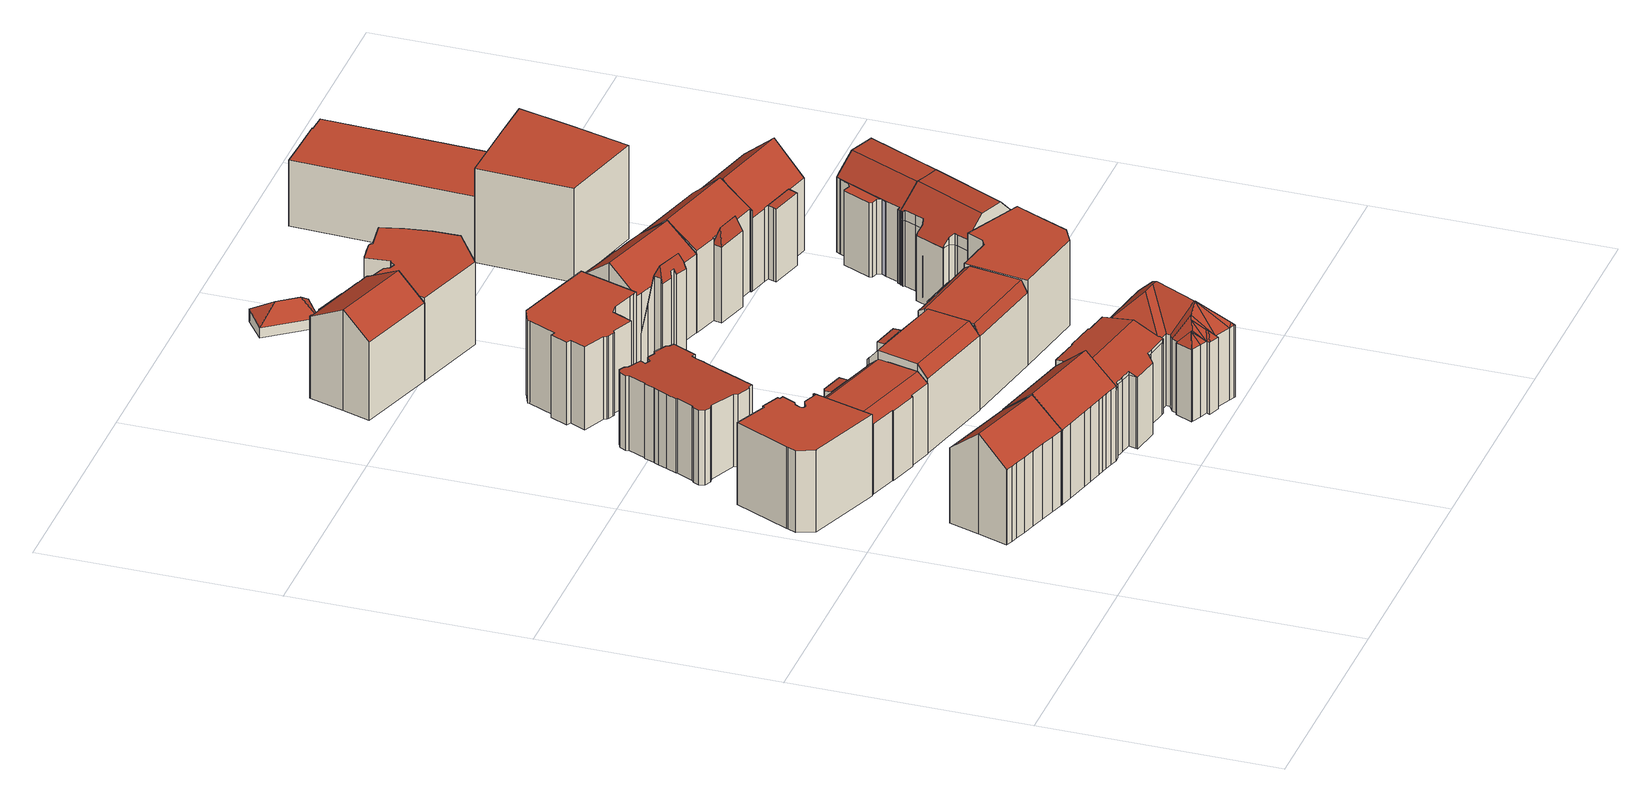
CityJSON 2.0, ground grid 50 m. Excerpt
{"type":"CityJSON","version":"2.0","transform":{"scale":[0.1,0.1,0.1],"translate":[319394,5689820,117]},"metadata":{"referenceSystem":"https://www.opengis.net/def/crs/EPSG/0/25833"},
"CityObjects":{
"building1":{"type":"Building","attributes":{"Dachtyp_tdc":"tdcFreeFormRoof","Gemeindeschluessel":14713000,"Dachneigung":39.76,"QualitaetDacherkennung":50,"Geometrietyp2DReferenz":"3000","function":"31001_9998","roofType":"5000","measuredHeight":22.13},"geometry":[{"type":"MultiSurface","lod":"2","boundaries":[[[0,1,2,3]],[[1,4,5,2]],[[4,6,7,5]],[[6,8,9,7]],[[8,10,11,9]],[[10,12,13,11]],[[12,14,15,13]],[[14,16,17,15]],[[16,18,19,17]],[[18,20,21,19]],[[20,22,23,21]],[[22,24,25,23]],[[24,26,27,25]],[[26,0,3,27]],[[22,20,18,16]],[[16,14,12,10,8,6,4,1,0,26,24,22]],[[3,2,5,7,9,11,13,15,17,19,21,23,25,27]]],"semantics":{"surfaces":[{"type":"WallSurface"},{"type":"RoofSurface"},{"type":"GroundSurface"}],"values":[0,0,0,0,0,0,0,0,0,0,0,0,0,0,1,1,2]}}]},
"building2":{"type":"Building","attributes":{"Dachtyp_tdc":"tdcPolyFlatRoof","Gemeindeschluessel":14713000,"Dachneigung":0,"QualitaetDacherkennung":47,"Geometrietyp2DReferenz":"3000","function":"31001_9998","roofType":"1000","measuredHeight":18.06},"geometry":[{"type":"MultiSurface","lod":"2","boundaries":[[[28,29,30,31]],[[29,32,33,30]],[[32,34,35,33]],[[34,36,37,35]],[[36,38,39,37]],[[38,40,41,39]],[[40,42,43,41]],[[42,44,45,43]],[[44,46,47,45]],[[46,48,49,47]],[[48,50,51,49]],[[50,52,53,51]],[[52,54,55,53]],[[54,56,57,55]],[[56,58,59,57]],[[58,60,61,59]],[[60,62,63,61]],[[62,64,65,63]],[[64,66,67,65]],[[66,28,31,67]],[[66,64,62,60,58,56,54,52,50,48,46,44,42,40,38,36,34,32,29,28]],[[31,30,33,35,37,39,41,43,45,47,49,51,53,55,57,59,61,63,65,67]]],"semantics":{"surfaces":[{"type":"WallSurface"},{"type":"RoofSurface"},{"type":"GroundSurface"}],"values":[0,0,0,0,0,0,0,0,0,0,0,0,0,0,0,0,0,0,0,0,1,2]}}]},
"building3":{"type":"Building","attributes":{"Dachtyp_tdc":"tdcFreeFormRoof","Gemeindeschluessel":14713000,"Dachneigung":40.27,"QualitaetDacherkennung":61,"Geometrietyp2DReferenz":"3000","function":"31001_9998","roofType":"5000","measuredHeight":22.21},"geometry":[{"type":"MultiSurface","lod":"2","boundaries":[[[68,69,70,71]],[[69,72,73,70]],[[72,74,75,73]],[[74,76,77,75]],[[76,78,79,77]],[[78,80,81,79]],[[80,82,83,81]],[[82,84,25,83]],[[84,85,21,25]],[[85,86,87,21]],[[86,88,89,87]],[[88,68,71,89]],[[88,90,91,84,82,80,78,76,74,72,69,68]],[[92,91,90,93]],[[85,92,93,86]],[[86,93,90,88]],[[84,91,92,85]],[[71,70,73,75,77,79,81,83,25,21,87,89]]],"semantics":{"surfaces":[{"type":"WallSurface"},{"type":"RoofSurface"},{"type":"GroundSurface"}],"values":[0,0,0,0,0,0,0,0,0,0,0,0,1,1,0,0,0,2]}}]},
"building4":{"type":"Building","attributes":{"Gemeindeschluessel":14713000,"Geometrietyp2DReferenz":"3000","function":"31001_9998","roofType":"9999"},"children":["building4-1","building4-2"]},
"building4-1":{"type":"BuildingPart","attributes":{"Dachtyp_tdc":"tdcPolyFlatRoof","Dachneigung":5.35,"QualitaetDacherkennung":65,"Geometrietyp2DReferenz":"3000","roofType":"2100","measuredHeight":15.58},"parents":["building4"],"geometry":[{"type":"MultiSurface","lod":"2","boundaries":[[[94,95,96,97,98]],[[95,99,100,96]],[[99,101,102,100]],[[101,103,104,105,102]],[[103,101,99,95,94]],[[97,96,100,102,105]],[[94,98,104,103]],[[98,97,105,104]]],"semantics":{"surfaces":[{"type":"WallSurface"},{"type":"RoofSurface"},{"type":"GroundSurface"},{"type":"ClosureSurface"}],"values":[0,0,0,0,1,2,0,3]}}]},
"building4-2":{"type":"BuildingPart","attributes":{"Dachtyp_tdc":"tdcCutGableRoof","Dachneigung":2.19,"QualitaetDacherkennung":84,"Geometrietyp2DReferenz":"3000","roofType":"9999","measuredHeight":17.56},"parents":["building4"],"geometry":[{"type":"MultiSurface","lod":"2","boundaries":[[[106,107,108,109]],[[107,98,97,108]],[[104,110,111,105]],[[110,112,113,111]],[[112,114,115,113]],[[114,116,117,115]],[[116,118,119,117]],[[118,120,121,119]],[[120,122,123,121]],[[122,124,125,123]],[[124,126,127,125]],[[126,128,129,127]],[[128,130,131,129]],[[130,132,133,131]],[[132,134,135,133]],[[134,136,137,135]],[[136,138,139,137]],[[138,106,109,139]],[[118,116,114,112,110,104,98,107,106,138]],[[136,134,132,130,128,126,124,122,120]],[[138,136,120,118]],[[109,108,97,105,111,113,115,117,119,121,123,125,127,129,131,133,135,137,139]],[[105,97,98,104]]],"semantics":{"surfaces":[{"type":"WallSurface"},{"type":"RoofSurface"},{"type":"GroundSurface"},{"type":"ClosureSurface"}],"values":[0,0,0,0,0,0,0,0,0,0,0,0,0,0,0,0,0,0,1,1,1,2,3]}}]},
"building5":{"type":"Building","attributes":{"Dachtyp_tdc":"tdcPolyFlatRoof","Gemeindeschluessel":14713000,"Dachneigung":2.99,"QualitaetDacherkennung":60,"Geometrietyp2DReferenz":"3000","function":"31001_9998","roofType":"2100","measuredHeight":16.58},"geometry":[{"type":"MultiSurface","lod":"2","boundaries":[[[140,141,142,143]],[[141,144,145,142]],[[144,146,147,145]],[[146,148,149,147]],[[148,150,151,149]],[[150,152,153,151]],[[152,154,155,153]],[[154,156,157,155]],[[156,158,159,157]],[[158,160,161,159]],[[160,162,163,161]],[[162,164,165,163]],[[164,166,167,165]],[[166,168,169,167]],[[168,170,171,169]],[[170,172,173,171]],[[172,174,175,173]],[[174,176,177,175]],[[176,178,179,177]],[[178,180,181,179]],[[180,182,183,181]],[[182,184,185,183]],[[184,186,187,185]],[[186,188,189,187]],[[188,190,191,189]],[[190,192,193,191]],[[192,194,195,193]],[[194,196,197,195]],[[196,198,199,197]],[[198,200,201,199]],[[200,202,203,201]],[[202,204,205,203]],[[204,206,207,205]],[[206,208,209,207]],[[208,210,211,209]],[[210,212,213,211]],[[212,214,215,213]],[[214,216,217,215]],[[216,218,219,217]],[[218,220,221,219]],[[220,222,223,221]],[[222,140,143,223]],[[222,220,218,216,214,212,210,208,206,204,202,200,198,196,194,192,190,188,186,184,182,180,178,176,174,172,170,168,166,164,162,160,158,156,154,152,150,148,146,144,141,140]],[[143,142,145,147,149,151,153,155,157,159,161,163,165,167,169,171,173,175,177,179,181,183,185,187,189,191,193,195,197,199,201,203,205,207,209,211,213,215,217,219,221,223]]],"semantics":{"surfaces":[{"type":"WallSurface"},{"type":"RoofSurface"},{"type":"GroundSurface"}],"values":[0,0,0,0,0,0,0,0,0,0,0,0,0,0,0,0,0,0,0,0,0,0,0,0,0,0,0,0,0,0,0,0,0,0,0,0,0,0,0,0,0,0,1,2]}}]},
"building6":{"type":"Building","attributes":{"Dachtyp_tdc":"tdcFreeFormRoof","Gemeindeschluessel":14713000,"Dachneigung":21.89,"QualitaetDacherkennung":38,"Geometrietyp2DReferenz":"3000","function":"31001_9998","roofType":"5000","measuredHeight":19.09},"geometry":[{"type":"MultiSurface","lod":"2","boundaries":[[[224,225,226,227]],[[225,228,229,226]],[[228,230,231,229]],[[230,232,233,231]],[[232,234,235,233]],[[234,236,237,235]],[[236,238,239,237]],[[238,240,241,239]],[[240,242,243,241]],[[242,244,245,243]],[[244,246,247,245]],[[246,248,249,247]],[[248,250,251,249]],[[250,252,253,251]],[[252,254,255,253]],[[254,256,257,255]],[[256,258,259,257]],[[258,260,261,259]],[[260,262,263,261]],[[262,264,265,263]],[[264,224,227,265]],[[266,260,258,267,268,269,270,271,272,273,274,275,88,276,277,278,279]],[[280,281,282,283,284,285,275,274]],[[230,88,275,285,232]],[[232,285,284,234]],[[234,284,283,236]],[[236,283,282,238]],[[238,282,281,240]],[[240,281,280,242]],[[242,280,274,273,244]],[[262,266,279,264]],[[264,279,278,224]],[[224,278,277,225]],[[225,277,276,228]],[[228,276,88,230]],[[244,273,272,246]],[[246,272,271,248]],[[252,269,268,254]],[[250,270,269,252]],[[254,268,267,256]],[[256,267,258]],[[248,271,270,250]],[[260,266,262]],[[227,226,229,231,233,235,237,239,241,243,245,247,249,251,253,255,257,259,261,263,265]]],"semantics":{"surfaces":[{"type":"WallSurface"},{"type":"RoofSurface"},{"type":"GroundSurface"}],"values":[0,0,0,0,0,0,0,0,0,0,0,0,0,0,0,0,0,0,0,0,0,1,1,0,0,0,0,0,0,0,0,0,0,0,0,0,0,0,0,0,0,0,0,2]}}]},
"building7":{"type":"Building","attributes":{"Gemeindeschluessel":14713000,"Geometrietyp2DReferenz":"3000","function":"31001_9998","roofType":"9999"},"children":["building7-1","building7-2"]},
"building7-1":{"type":"BuildingPart","attributes":{"Dachtyp_tdc":"tdcCutGableRoof","Dachneigung":0.279,"QualitaetDacherkennung":79,"Geometrietyp2DReferenz":"3000","roofType":"9999","measuredHeight":19.09},"parents":["building7"],"geometry":[{"type":"MultiSurface","lod":"2","boundaries":[[[286,287,288,289]],[[287,290,291,288]],[[290,292,293,291]],[[292,294,295,293]],[[296,297,298]],[[297,299,300,298]],[[299,301,302,300]],[[301,303,304,302]],[[303,305,306,304]],[[305,307,308,306]],[[307,309,310,308]],[[309,311,312,310]],[[311,286,289,312]],[[301,299,297,296,294,292,290,287,286,311]],[[309,307,305,303]],[[311,309,303,301]],[[289,288,291,293,295,298,300,302,304,306,308,310,312]],[[296,298,295,294]]],"semantics":{"surfaces":[{"type":"WallSurface"},{"type":"RoofSurface"},{"type":"GroundSurface"},{"type":"ClosureSurface"}],"values":[0,0,0,0,0,0,0,0,0,0,0,0,0,1,1,1,2,3]}}]},
"building7-2":{"type":"BuildingPart","attributes":{"Dachtyp_tdc":"tdcPolyFlatRoof","Dachneigung":5.39,"QualitaetDacherkennung":68,"Geometrietyp2DReferenz":"3000","roofType":"2100","measuredHeight":16.72},"parents":["building7"],"geometry":[{"type":"MultiSurface","lod":"2","boundaries":[[[313,314,296,298,315]],[[316,317,318,295,294]],[[317,313,315,318]],[[317,316,314,313]],[[315,298,295,318]],[[294,296,314,316]],[[294,295,298,296]]],"semantics":{"surfaces":[{"type":"WallSurface"},{"type":"RoofSurface"},{"type":"GroundSurface"},{"type":"ClosureSurface"}],"values":[0,0,0,1,2,0,3]}}]},
"building8":{"type":"Building","attributes":{"Gemeindeschluessel":14713000,"Geometrietyp2DReferenz":"3000","function":"31001_9998","roofType":"9999"},"children":["building8-1","building8-2"]},
"building8-1":{"type":"BuildingPart","attributes":{"Dachtyp_tdc":"tdcPolyFlatRoof","Dachneigung":8.52,"QualitaetDacherkennung":64,"Geometrietyp2DReferenz":"3000","roofType":"2100","measuredHeight":16.5},"parents":["building8"],"geometry":[{"type":"MultiSurface","lod":"2","boundaries":[[[319,320,321,322]],[[320,323,324,321]],[[323,325,326,324]],[[325,327,328,326]],[[327,329,330,328]],[[329,331,332,330]],[[331,333,334,332]],[[333,335,336,334]],[[335,337,338,336]],[[337,339,340,338]],[[341,339,337,335,333,331,329,327,325,323,320,319]],[[322,321,324,326,328,330,332,334,336,338,340,342]],[[342,340,339,341]],[[319,322,342,341]]],"semantics":{"surfaces":[{"type":"WallSurface"},{"type":"RoofSurface"},{"type":"GroundSurface"},{"type":"ClosureSurface"}],"values":[0,0,0,0,0,0,0,0,0,0,1,2,3,3]}}]},
"building8-2":{"type":"BuildingPart","attributes":{"Dachtyp_tdc":"tdcGableRoof","Dachneigung":28.48,"QualitaetDacherkennung":34,"Geometrietyp2DReferenz":"3000","roofType":"3100","measuredHeight":22.31},"parents":["building8"],"geometry":[{"type":"MultiSurface","lod":"2","boundaries":[[[343,344,345,340,339]],[[344,346,347,345]],[[346,348,349,347]],[[348,350,351,349]],[[350,352,353,351]],[[352,354,355,353]],[[354,356,357,355]],[[356,358,319,322,357]],[[352,350,348,346]],[[346,344,343,359,360,358,356,354,352]],[[322,342,340,345,347,349,351,353,355,357]],[[341,319,358,360]],[[341,342,322,319]],[[339,341,360,359]],[[339,340,342,341]],[[343,339,359]]],"semantics":{"surfaces":[{"type":"WallSurface"},{"type":"RoofSurface"},{"type":"GroundSurface"},{"type":"ClosureSurface"}],"values":[0,0,0,0,0,0,0,0,1,1,2,0,3,0,3,0]}}]},
"building9":{"type":"Building","attributes":{"Dachtyp_tdc":"tdcPolyFlatRoof","Gemeindeschluessel":14713000,"Dachneigung":0,"QualitaetDacherkennung":49,"Geometrietyp2DReferenz":"3000","function":"31001_9998","roofType":"1000","measuredHeight":18.36},"geometry":[{"type":"MultiSurface","lod":"2","boundaries":[[[361,362,363,364]],[[362,365,366,363]],[[365,367,368,366]],[[367,369,370,368]],[[369,371,372,370]],[[371,373,374,372]],[[373,375,376,374]],[[375,377,378,376]],[[377,379,380,378]],[[379,381,382,380]],[[381,383,384,382]],[[383,385,386,384]],[[385,387,388,386]],[[387,389,390,388]],[[389,391,392,390]],[[391,393,394,392]],[[393,395,396,394]],[[395,397,398,396]],[[397,399,400,398]],[[399,401,402,400]],[[401,403,404,402]],[[403,405,406,404]],[[405,407,408,406]],[[407,361,364,408]],[[407,405,403,401,399,397,395,393,391,389,387,385,383,381,379,377,375,373,371,369,367,365,362,361]],[[364,363,366,368,370,372,374,376,378,380,382,384,386,388,390,392,394,396,398,400,402,404,406,408]]],"semantics":{"surfaces":[{"type":"WallSurface"},{"type":"RoofSurface"},{"type":"GroundSurface"}],"values":[0,0,0,0,0,0,0,0,0,0,0,0,0,0,0,0,0,0,0,0,0,0,0,0,1,2]}}]},
"building10":{"type":"Building","attributes":{"Dachtyp_tdc":"tdcFreeFormRoof","Gemeindeschluessel":14713000,"Dachneigung":45.33,"QualitaetDacherkennung":39,"Geometrietyp2DReferenz":"3000","function":"31001_9998","roofType":"5000","measuredHeight":22.52},"geometry":[{"type":"MultiSurface","lod":"2","boundaries":[[[409,410,411,412]],[[410,413,414,411]],[[413,415,416,414]],[[415,417,418,416]],[[417,419,420,418]],[[419,421,422,420]],[[421,423,424,422]],[[423,425,426,424]],[[425,427,428,426]],[[427,429,430,428]],[[429,431,432,430]],[[431,433,434,432]],[[433,435,436,434]],[[435,437,438,436]],[[437,439,440,438]],[[439,441,442,440]],[[441,443,444,442]],[[443,445,446,444]],[[445,447,448,446]],[[447,409,412,448]],[[449,450,451,447,445]],[[452,453,449,445,443]],[[454,455,452,443,441]],[[456,457,458,454,441,439]],[[459,456,439,437]],[[459,437,435]],[[457,429,460]],[[456,429,457]],[[459,429,456]],[[459,431,429]],[[459,433,431]],[[433,459,435]],[[461,460,429,427]],[[461,427,425]],[[458,457,460,461,425,423]],[[462,421,419]],[[455,421,462]],[[455,423,421]],[[454,423,455]],[[423,454,458]],[[462,419,417]],[[463,453,452,455,462,417,415]],[[463,415,413]],[[450,449,453,463,413,410]],[[451,450,410,409]],[[451,409,447]],[[412,411,414,416,418,420,422,424,426,428,430,432,434,436,438,440,442,444,446,448]]],"semantics":{"surfaces":[{"type":"WallSurface"},{"type":"RoofSurface"},{"type":"GroundSurface"}],"values":[0,0,0,0,0,0,0,0,0,0,0,0,0,0,0,0,0,0,0,0,1,1,1,1,1,1,1,1,1,1,1,1,1,1,1,1,1,1,1,1,1,1,1,1,1,1,2]}}]},
"building11":{"type":"Building","attributes":{"Gemeindeschluessel":14713000,"Geometrietyp2DReferenz":"3000","function":"31001_9998","roofType":"9999"},"children":["building11-1","building11-2"]},
"building11-1":{"type":"BuildingPart","attributes":{"Dachtyp_tdc":"tdcPolyFlatRoof","Dachneigung":46.2,"QualitaetDacherkennung":51,"Geometrietyp2DReferenz":"3000","roofType":"2100","measuredHeight":17.92},"parents":["building11"],"geometry":[{"type":"MultiSurface","lod":"2","boundaries":[[[464,465,466,467]],[[468,469,470,471]],[[469,464,467,470]],[[469,468,472,465,464]],[[467,466,471,470]],[[472,471,466,465]],[[468,471,472]]],"semantics":{"surfaces":[{"type":"WallSurface"},{"type":"RoofSurface"},{"type":"GroundSurface"},{"type":"ClosureSurface"}],"values":[0,0,0,1,2,3,3]}}]},
"building11-2":{"type":"BuildingPart","attributes":{"Dachtyp_tdc":"tdcCutGableRoof","Dachneigung":0.189,"QualitaetDacherkennung":72,"Geometrietyp2DReferenz":"3000","roofType":"9999","measuredHeight":18.69},"parents":["building11"],"geometry":[{"type":"MultiSurface","lod":"2","boundaries":[[[473,474,475,476]],[[474,477,478,475]],[[477,479,480,478]],[[479,481,482,480]],[[481,468,471,482]],[[483,484,485,466,465]],[[484,486,487,485]],[[486,488,489,487]],[[488,490,491,489]],[[490,492,493,491]],[[492,494,495,493]],[[494,473,476,495]],[[477,474,473,494]],[[492,490,488,486,484,483,472,468,481,479]],[[494,492,479,477]],[[476,475,478,480,482,471,466,485,487,489,491,493,495]],[[472,471,468]],[[483,465,472]],[[465,466,471,472]]],"semantics":{"surfaces":[{"type":"WallSurface"},{"type":"RoofSurface"},{"type":"GroundSurface"},{"type":"ClosureSurface"}],"values":[0,0,0,0,0,0,0,0,0,0,0,0,1,1,1,2,3,0,3]}}]},
"building12":{"type":"Building","attributes":{"Dachtyp_tdc":"tdcPolyFlatRoof","Gemeindeschluessel":14713000,"Dachneigung":0,"QualitaetDacherkennung":46,"Geometrietyp2DReferenz":"3000","function":"31001_9998","roofType":"1000","measuredHeight":18.32},"geometry":[{"type":"MultiSurface","lod":"2","boundaries":[[[496,497,349,498]],[[497,344,345,349]],[[344,499,500,345]],[[499,501,502,500]],[[501,503,504,502]],[[503,505,506,504]],[[505,507,508,506]],[[507,509,510,508]],[[509,511,512,510]],[[511,513,514,512]],[[513,515,516,514]],[[515,517,518,516]],[[517,519,520,518]],[[519,521,522,520]],[[521,523,524,522]],[[523,525,526,524]],[[525,527,528,526]],[[527,529,530,528]],[[529,531,532,530]],[[531,533,534,532]],[[533,535,536,534]],[[535,537,538,536]],[[537,496,498,538]],[[537,535,533,531,529,527,525,523,521,519,517,515,513,511,509,507,505,503,501,499,344,497,496]],[[498,349,345,500,502,504,506,508,510,512,514,516,518,520,522,524,526,528,530,532,534,536,538]]],"semantics":{"surfaces":[{"type":"WallSurface"},{"type":"RoofSurface"},{"type":"GroundSurface"}],"values":[0,0,0,0,0,0,0,0,0,0,0,0,0,0,0,0,0,0,0,0,0,0,0,1,2]}}]},
"building13":{"type":"Building","attributes":{"Gemeindeschluessel":14713000,"Geometrietyp2DReferenz":"3000","function":"31001_9998","roofType":"9999"},"children":["building13-1","building13-2"]},
"building13-1":{"type":"BuildingPart","attributes":{"Dachtyp_tdc":"tdcFreeFormRoof","Dachneigung":68.76,"QualitaetDacherkennung":19,"Geometrietyp2DReferenz":"3000","roofType":"5000","measuredHeight":21.32},"parents":["building13"],"geometry":[{"type":"MultiSurface","lod":"2","boundaries":[[[539,540,541,542]],[[540,543,544,541]],[[543,545,546,544]],[[545,547,548,546]],[[547,549,550,548]],[[549,551,552,550]],[[551,553,554,552]],[[553,555,556,554]],[[555,557,558,556]],[[557,559,560,558]],[[559,561,562,560]],[[561,563,564,562]],[[565,566,563,561,559,557,567]],[[557,555,553,551,549,547,545,543,568,567]],[[543,540,539,569,570,571,568]],[[571,565,567,568]],[[542,541,544,546,548,550,552,554,556,558,560,562,564,572,573,574]],[[575,566,565]],[[572,564,563,566,575]],[[576,575,565,571]],[[573,572,575,576]],[[570,576,571]],[[573,576,570,569,574]],[[542,574,569,539]]],"semantics":{"surfaces":[{"type":"WallSurface"},{"type":"RoofSurface"},{"type":"GroundSurface"},{"type":"ClosureSurface"}],"values":[0,0,0,0,0,0,0,0,0,0,0,0,1,1,1,1,2,0,3,0,3,0,3,3]}}]},
"building13-2":{"type":"BuildingPart","attributes":{"Dachtyp_tdc":"tdcFreeFormRoof","Dachneigung":38.35,"QualitaetDacherkennung":36,"Geometrietyp2DReferenz":"3000","roofType":"5000","measuredHeight":22.61},"parents":["building13"],"geometry":[{"type":"MultiSurface","lod":"2","boundaries":[[[577,578,579,580]],[[578,581,582,579]],[[581,583,584,582]],[[583,585,586,584]],[[585,587,588,586]],[[587,589,590,588]],[[589,591,539,542,590]],[[592,564,563]],[[592,593,594,564]],[[593,595,596,594]],[[595,597,598,596]],[[597,599,600,598]],[[599,577,580,600]],[[595,593,592,566,575,576,570,601,591,589,587]],[[587,585,583,581,578,577,599,597,595]],[[580,579,582,584,586,588,590,542,574,573,572,564,594,596,598,600]],[[569,539,591,601]],[[569,574,542,539]],[[569,601,570]],[[563,566,592]],[[564,572,575,566,563]],[[572,573,576,575]],[[573,574,569,570,576]]],"semantics":{"surfaces":[{"type":"WallSurface"},{"type":"RoofSurface"},{"type":"GroundSurface"},{"type":"ClosureSurface"}],"values":[0,0,0,0,0,0,0,0,0,0,0,0,0,1,1,2,0,3,0,0,3,3,3]}}]},
"building14":{"type":"Building","attributes":{"Dachtyp_tdc":"tdcHipRoof","Gemeindeschluessel":14713000,"Dachneigung":35.84,"QualitaetDacherkennung":71,"Geometrietyp2DReferenz":"3000","function":"31001_9998","roofType":"3200","measuredHeight":4.96},"geometry":[{"type":"MultiSurface","lod":"2","boundaries":[[[602,603,604,605]],[[603,606,607,604]],[[606,608,609,607]],[[608,602,605,609]],[[606,603,610]],[[602,608,611]],[[603,602,611,610]],[[608,606,610,611]],[[605,604,607,609]]],"semantics":{"surfaces":[{"type":"WallSurface"},{"type":"RoofSurface"},{"type":"GroundSurface"}],"values":[0,0,0,0,1,1,1,1,2]}}]},
"building15":{"type":"Building","attributes":{"Dachtyp_tdc":"tdcPolyFlatRoof","Gemeindeschluessel":14713000,"Dachneigung":0,"QualitaetDacherkennung":73,"Geometrietyp2DReferenz":"3000","function":"31001_9998","roofType":"1000","measuredHeight":18.81},"geometry":[{"type":"MultiSurface","lod":"2","boundaries":[[[612,613,491,476]],[[613,614,615,491]],[[614,616,617,615]],[[616,618,619,617]],[[618,620,621,619]],[[620,622,623,621]],[[622,624,625,623]],[[624,626,627,625]],[[626,628,629,627]],[[628,630,631,629]],[[630,632,633,631]],[[632,634,635,633]],[[634,612,476,635]],[[634,632,630,628,626,624,622,620,618,616,614,613,612]],[[476,491,615,617,619,621,623,625,627,629,631,633,635]]],"semantics":{"surfaces":[{"type":"WallSurface"},{"type":"RoofSurface"},{"type":"GroundSurface"}],"values":[0,0,0,0,0,0,0,0,0,0,0,0,0,1,2]}}]},
"building16":{"type":"Building","attributes":{"Gemeindeschluessel":14713000,"Geometrietyp2DReferenz":"3000","function":"31001_9998","roofType":"9999"},"children":["building16-1","building16-2"]},
"building16-1":{"type":"BuildingPart","attributes":{"Dachtyp_tdc":"tdcGableRoof","Dachneigung":33.22,"QualitaetDacherkennung":42,"Geometrietyp2DReferenz":"3000","roofType":"3100","measuredHeight":22.64},"parents":["building16"],"geometry":[{"type":"MultiSurface","lod":"2","boundaries":[[[636,637,638,639]],[[637,640,641,642,638]],[[643,644,645,646,647]],[[644,648,649,645]],[[648,650,651,649]],[[650,652,653,651]],[[652,654,655,653]],[[654,656,657,655]],[[656,658,659,657]],[[658,636,639,659]],[[654,652,650,648]],[[648,644,643,660,640,637,636,658,656,654]],[[639,638,642,661,662,646,645,649,651,653,655,657,659]],[[663,664,641,640,660]],[[663,662,661,664]],[[661,642,641,664]],[[643,647,663,660]],[[647,646,662,663]]],"semantics":{"surfaces":[{"type":"WallSurface"},{"type":"RoofSurface"},{"type":"GroundSurface"},{"type":"ClosureSurface"}],"values":[0,0,0,0,0,0,0,0,0,0,1,1,2,0,3,3,0,3]}}]},
"building16-2":{"type":"BuildingPart","attributes":{"Dachtyp_tdc":"tdcFreeFormRoof","Dachneigung":73.88,"QualitaetDacherkennung":44,"Geometrietyp2DReferenz":"3000","roofType":"5000","measuredHeight":20.26},"parents":["building16"],"geometry":[{"type":"MultiSurface","lod":"2","boundaries":[[[665,666,667,638]],[[666,668,669,667]],[[668,670,671,669]],[[670,672,673,671]],[[672,647,646,673]],[[641,665,638,642]],[[663,647,672,674]],[[672,670,675,674]],[[670,668,666,665,641,664,675]],[[664,663,674,675]],[[638,667,669,671,673,646,662,661,642]],[[662,646,647,663]],[[661,662,663,664]],[[661,664,641,642]]],"semantics":{"surfaces":[{"type":"WallSurface"},{"type":"RoofSurface"},{"type":"GroundSurface"},{"type":"ClosureSurface"}],"values":[0,0,0,0,0,0,1,1,1,1,2,3,3,3]}}]},
"building17":{"type":"Building","attributes":{"Dachtyp_tdc":"tdcFreeFormRoof","Gemeindeschluessel":14713000,"Dachneigung":44.08,"QualitaetDacherkennung":75,"Geometrietyp2DReferenz":"3000","function":"31001_9998","roofType":"5000","measuredHeight":21.31},"geometry":[{"type":"MultiSurface","lod":"2","boundaries":[[[676,677,678,679]],[[677,680,681,678]],[[680,682,683,681]],[[682,684,685,683]],[[684,686,687,685]],[[686,688,689,687]],[[688,690,691,689]],[[690,692,693,691]],[[692,694,695,693]],[[694,696,697,695]],[[696,698,699,697]],[[698,700,701,699]],[[700,702,703,701]],[[702,704,705,703]],[[704,706,707,705]],[[706,708,709,707]],[[708,710,711,709]],[[710,712,713,711]],[[712,714,715,713]],[[714,716,717,715]],[[716,718,719,717]],[[718,720,721,719]],[[720,676,679,721]],[[722,723,724,725,726,727,728,729]],[[730,731,732,733,734,735,736,710,737,738,739,740,741,742,743,744,745]],[[746,744,743,725,724]],[[680,745,744,746,682]],[[682,746,724,684]],[[677,730,745,680]],[[698,742,741,700]],[[696,726,725,743,742,698]],[[700,741,740,702]],[[702,740,739,704]],[[704,739,738,706]],[[706,738,737,708]],[[708,737,710]],[[712,736,735,714]],[[710,736,712]],[[714,735,734,716]],[[716,734,733,718]],[[718,733,732,720]],[[720,732,731,676]],[[676,731,730,677]],[[688,722,729,690]],[[690,729,728,692]],[[692,728,727,694]],[[694,727,726,696]],[[684,724,723,686]],[[686,723,722,688]],[[679,678,681,683,685,687,689,691,693,695,697,699,701,703,705,707,709,711,713,715,717,719,721]]],"semantics":{"surfaces":[{"type":"WallSurface"},{"type":"RoofSurface"},{"type":"GroundSurface"}],"values":[0,0,0,0,0,0,0,0,0,0,0,0,0,0,0,0,0,0,0,0,0,0,0,1,1,1,0,0,0,0,0,0,0,0,0,0,0,0,0,0,0,0,0,0,0,0,0,0,0,2]}}]},
"building18":{"type":"Building","attributes":{"Gemeindeschluessel":14713000,"Geometrietyp2DReferenz":"3000","function":"31001_9998","roofType":"9999"},"children":["building18-1","building18-2"]},
"building18-1":{"type":"BuildingPart","attributes":{"Dachtyp_tdc":"tdcPolyFlatRoof","Dachneigung":7.04,"QualitaetDacherkennung":49,"Geometrietyp2DReferenz":"3000","roofType":"2100","measuredHeight":16.29},"parents":["building18"],"geometry":[{"type":"MultiSurface","lod":"2","boundaries":[[[747,748,749,750,751]],[[748,752,753,749]],[[752,754,755,753]],[[754,756,757,755]],[[756,758,759,757]],[[758,760,761,759]],[[760,762,761]],[[758,756,754,752,748,747,760]],[[750,749,753,755,757,759,761]],[[751,762,760,747]],[[751,750,761,762]]],"semantics":{"surfaces":[{"type":"WallSurface"},{"type":"RoofSurface"},{"type":"GroundSurface"},{"type":"ClosureSurface"}],"values":[0,0,0,0,0,0,0,1,2,0,3]}}]},
"building18-2":{"type":"BuildingPart","attributes":{"Dachtyp_tdc":"tdcGableRoof","Dachneigung":44.16,"QualitaetDacherkennung":48,"Geometrietyp2DReferenz":"3000","roofType":"3100","measuredHeight":22.67},"parents":["building18"],"geometry":[{"type":"MultiSurface","lod":"2","boundaries":[[[762,763,764,761]],[[763,765,766,764]],[[765,767,768,766]],[[767,769,770,768]],[[769,771,772,770]],[[771,773,774,772]],[[773,775,749,774]],[[775,751,750,749]],[[771,769,767,765]],[[765,763,762,751,775,773,771]],[[750,761,764,766,768,770,772,774,749]],[[761,750,751,762]]],"semantics":{"surfaces":[{"type":"WallSurface"},{"type":"RoofSurface"},{"type":"GroundSurface"},{"type":"ClosureSurface"}],"values":[0,0,0,0,0,0,0,0,1,1,2,3]}}]},
"building19":{"type":"Building","attributes":{"Gemeindeschluessel":14713000,"Geometrietyp2DReferenz":"3000","function":"31001_9998","roofType":"9999"},"children":["building19-1","building19-2"]},
"building19-1":{"type":"BuildingPart","attributes":{"Dachtyp_tdc":"tdcCutGableRoof","Dachneigung":48.57,"QualitaetDacherkennung":73,"Geometrietyp2DReferenz":"3000","roofType":"9999","measuredHeight":21.09},"parents":["building19"],"geometry":[{"type":"MultiSurface","lod":"2","boundaries":[[[776,777,778,779]],[[777,780,781,778]],[[780,782,783,781]],[[782,784,785,786,783]],[[787,788,789,790,791]],[[788,792,793,789]],[[792,794,795,793]],[[794,796,797,795]],[[796,798,799,797]],[[798,800,801,799]],[[800,802,803,801]],[[802,804,805,803]],[[804,806,807,805]],[[806,808,809,807]],[[808,810,811,809]],[[810,812,813,811]],[[812,776,779,813]],[[794,792,788,787,814,815,784,782,780,777,776,812]],[[810,808,806,804,802,800,798,796]],[[812,810,796,794]],[[779,778,781,783,786,816,817,790,789,793,795,797,799,801,803,805,807,809,811,813]],[[818,785,784,815]],[[818,816,786,785]],[[819,818,815,814]],[[819,817,816,818]],[[787,791,819,814]],[[791,790,817,819]]],"semantics":{"surfaces":[{"type":"WallSurface"},{"type":"RoofSurface"},{"type":"GroundSurface"},{"type":"ClosureSurface"}],"values":[0,0,0,0,0,0,0,0,0,0,0,0,0,0,0,0,0,1,1,1,2,0,3,0,3,0,3]}}]},
"building19-2":{"type":"BuildingPart","attributes":{"Dachtyp_tdc":"tdcPolyFlatRoof","Dachneigung":2.91,"QualitaetDacherkennung":70,"Geometrietyp2DReferenz":"3000","roofType":"2100","measuredHeight":16.51},"parents":["building19"],"geometry":[{"type":"MultiSurface","lod":"2","boundaries":[[[785,820,821,786]],[[820,822,823,821]],[[822,824,825,823]],[[824,826,827,825]],[[826,828,829,827]],[[828,830,831,829]],[[830,832,833,831]],[[832,834,835,833]],[[834,836,837,835]],[[836,791,790,837]],[[818,819,791,836,834,832,830,828,826,824,822,820,785]],[[786,821,823,825,827,829,831,833,835,837,790,817,816]],[[817,790,791,819]],[[818,816,817,819]],[[785,786,816,818]]],"semantics":{"surfaces":[{"type":"WallSurface"},{"type":"RoofSurface"},{"type":"GroundSurface"},{"type":"ClosureSurface"}],"values":[0,0,0,0,0,0,0,0,0,0,1,2,3,3,3]}}]},
"building20":{"type":"Building","attributes":{"Gemeindeschluessel":14713000,"Geometrietyp2DReferenz":"3000","function":"31001_9998","roofType":"9999"},"children":["building20-1","building20-2"]},
"building20-1":{"type":"BuildingPart","attributes":{"Dachtyp_tdc":"tdcPolyFlatRoof","Dachneigung":0,"QualitaetDacherkennung":63,"Geometrietyp2DReferenz":"3000","roofType":"1000","measuredHeight":14.6},"parents":["building20"],"geometry":[{"type":"MultiSurface","lod":"2","boundaries":[[[838,839,840,841]],[[839,842,843,840]],[[842,844,845,843]],[[844,846,847,845]],[[846,848,849,847]],[[850,838,841,851]],[[850,848,846,844,842,839,838]],[[841,840,843,845,847,849,851]],[[851,849,848,850]]],"semantics":{"surfaces":[{"type":"WallSurface"},{"type":"RoofSurface"},{"type":"GroundSurface"},{"type":"ClosureSurface"}],"values":[0,0,0,0,0,0,1,2,3]}}]},
"building20-2":{"type":"BuildingPart","attributes":{"Dachtyp_tdc":"tdcPolyFlatRoof","Dachneigung":0,"QualitaetDacherkennung":36,"Geometrietyp2DReferenz":"3000","roofType":"1000","measuredHeight":20.74},"parents":["building20"],"geometry":[{"type":"MultiSurface","lod":"2","boundaries":[[[852,853,850,851,854]],[[855,856,857,849,848]],[[856,858,859,857]],[[858,860,861,859]],[[860,852,854,861]],[[860,858,856,855,853,852]],[[854,851,849,857,859,861]],[[848,850,853,855]],[[848,849,851,850]]],"semantics":{"surfaces":[{"type":"WallSurface"},{"type":"RoofSurface"},{"type":"GroundSurface"},{"type":"ClosureSurface"}],"values":[0,0,0,0,0,1,2,0,3]}}]},
"building21":{"type":"Building","attributes":{"Dachtyp_tdc":"tdcPolyFlatRoof","Gemeindeschluessel":14713000,"Dachneigung":0,"QualitaetDacherkennung":32,"Geometrietyp2DReferenz":"3000","function":"31001_9998","roofType":"1000","measuredHeight":3.41},"geometry":[{"type":"MultiSurface","lod":"2","boundaries":[[[862,863,864,865]],[[863,866,867,864]],[[866,868,869,867]],[[868,870,871,869]],[[870,862,865,871]],[[870,868,866,863,862]],[[865,864,867,869,871]]],"semantics":{"surfaces":[{"type":"WallSurface"},{"type":"RoofSurface"},{"type":"GroundSurface"}],"values":[0,0,0,0,0,1,2]}}]}
},
"vertices":[
[225,206,187],[196,215,187],[196,215,21],[225,206,21],[166,224,187],[166,224,21],[139,232,187],[139,232,21],[115,240,187],[115,240,21],[100,244,187],[100,244,21],[86,249,187],[86,249,21],[84,250,187],[84,250,21],[105,313,243],[105,313,21],[126,377,187],[126,377,21],[290,326,187],[290,326,21],[272,261,243],[272,261,21],[255,196,187],[255,196,21],[253,197,187],[253,197,21],
[19,608,200],[4,644,200],[4,644,19],[19,608,19],[12,662,200],[12,662,19],[13,665,200],[13,665,19],[67,782,200],[67,782,19],[137,751,200],[137,751,19],[140,755,200],[140,755,19],[178,738,200],[178,738,19],[176,733,200],[176,733,19],[184,730,200],[184,730,19],[171,702,200],[171,702,19],[164,699,200],[164,699,19],[159,688,200],[159,688,19],[159,680,200],[159,680,19],[165,678,200],[165,678,19],[181,685,200],[181,685,19],[210,674,200],[210,674,19],[211,678,200],[211,678,19],[214,677,200],[214,677,19],[176,549,200],[176,549,19],
[424,155,186],[408,159,186],[408,159,21],[424,155,21],[396,162,186],[396,162,21],[383,165,186],[383,165,21],[355,172,186],[355,172,21],[333,177,186],[333,177,21],[285,189,186],[285,189,21],[258,196,186],[258,196,21],[255,196,186],[290,326,186],[473,281,186],[473,281,21],[441,150,186],[441,150,21],[457,216,244],[273,262,244],[290,326,188],[473,281,188],
[266,661,176],[270,675,174],[270,675,20],[266,661,20],[266,661,175],[276,678,174],[276,678,20],[324,664,174],[324,664,20],[319,645,176],[319,645,175],[319,645,20],
[214,677,175],[266,660,175],[266,660,20],[214,677,20],[319,644,176],[319,644,20],[383,625,176],[383,625,20],[384,629,172],[384,629,20],[390,627,172],[390,627,20],[384,604,192],[384,604,20],[360,519,195],[360,519,20],[354,497,176],[354,497,20],[302,512,176],[302,512,20],[302,510,174],[302,510,20],[241,528,174],[241,528,20],[241,530,175],[241,530,20],[182,548,176],[182,548,20],[176,549,175],[176,549,20],[183,572,195],[183,572,20],[208,656,192],[208,656,20],
[249,1016,187],[260,1025,187],[260,1025,26],[249,1016,26],[263,1024,187],[263,1024,26],[279,1017,186],[279,1017,26],[285,1020,186],[285,1020,26],[314,1007,184],[314,1007,26],[318,1000,184],[318,1000,26],[327,995,183],[327,995,26],[304,945,183],[304,945,26],[295,948,184],[295,948,26],[290,939,184],[290,939,26],[282,919,184],[282,919,26],[280,916,184],[280,916,26],[268,889,184],[268,889,26],[257,865,184],[257,865,26],[232,807,184],[232,807,26],[223,811,184],[223,811,26],[216,808,185],[216,808,26],[187,820,186],[187,820,26],[184,828,186],[184,828,26],[126,854,190],[126,854,26],[118,852,190],[118,852,26],[103,858,191],[103,858,26],[99,870,191],[99,870,26],[105,881,191],[105,881,26],[112,887,191],[112,887,26],[128,922,191],[128,922,26],[127,924,191],[127,924,26],[137,946,191],[137,946,26],[146,965,191],[146,965,26],[150,974,191],[150,974,26],[151,976,191],[151,976,26],[160,998,191],[160,998,26],[162,997,191],[162,997,26],[178,1035,191],[178,1035,26],[176,1041,191],[176,1041,26],[182,1054,191],[182,1054,26],[195,1060,191],[195,1060,26],[207,1054,190],[207,1054,26],[210,1048,190],[210,1048,26],[242,1033,188],[242,1033,26],[236,1022,188],[236,1022,26],
[473,149,180],[451,153,180],[451,153,22],[473,149,22],[450,150,180],[450,150,22],[441,150,180],[441,150,22],[473,281,180],[473,281,22],[537,269,180],[537,269,22],[538,271,180],[538,271,22],[601,259,180],[601,259,22],[600,256,180],[600,256,22],[650,247,180],[650,247,22],[630,128,180],[630,128,22],[632,127,180],[632,127,22],[631,119,180],[631,119,22],[628,120,180],[628,120,22],[584,128,180],[584,128,22],[570,130,180],[570,130,22],[555,116,180],[555,116,22],[552,114,180],[552,114,22],[494,125,180],[494,125,22],[495,128,180],[495,128,22],[498,144,180],[498,144,22],[495,128,181],[555,116,181],[570,130,188],[584,128,187],[628,120,188],[631,119,188],[632,127,191],[630,128,191],[639,181,213],[457,216,213],[450,150,186],[451,153,187],[473,149,187],[498,144,187],[650,247,201],[600,256,201],[601,259,200],[538,271,200],[537,269,201],[473,281,201],
[390,627,186],[392,631,182],[392,631,21],[390,627,21],[399,629,182],[399,629,21],[398,625,186],[398,625,21],[447,614,186],[447,614,21],[504,600,186],[504,600,187],[504,600,21],[563,586,186],[563,586,21],[558,564,211],[558,564,21],[539,476,212],[539,476,21],[534,453,186],[534,453,21],[354,497,186],[354,497,21],[360,519,212],[360,519,21],[384,606,211],[384,606,21],
[508,617,186],[504,600,188],[508,617,21],[447,614,188],[452,631,186],[452,631,21],
[172,1667,192],[172,1665,192],[172,1665,27],[172,1667,27],[197,1657,192],[197,1657,27],[214,1651,192],[214,1651,27],[220,1656,191],[220,1656,27],[223,1666,190],[223,1666,27],[225,1670,189],[225,1670,27],[294,1647,189],[294,1647,27],[289,1634,191],[289,1634,27],[293,1626,192],[293,1626,27],[309,1620,192],[309,1620,27],[172,1664,192],[172,1664,27],
[309,1620,209],[335,1612,210],[335,1612,27],[313,1540,250],[313,1540,27],[295,1482,199],[295,1482,27],[125,1536,199],[125,1536,27],[143,1594,250],[143,1594,27],[166,1666,209],[166,1666,27],[167,1669,208],[167,1669,27],[172,1667,208],[309,1620,210],[172,1664,209],
[342,1085,209],[296,1105,209],[296,1105,26],[342,1085,26],[290,1102,209],[290,1102,26],[288,1103,209],[288,1103,26],[276,1108,209],[276,1108,26],[273,1110,209],[273,1110,26],[270,1117,209],[270,1117,26],[223,1138,209],[223,1138,26],[238,1171,209],[238,1171,26],[229,1176,209],[229,1176,26],[245,1213,209],[245,1213,26],[254,1209,209],[254,1209,26],[281,1267,209],[281,1267,26],[281,1271,209],[281,1271,26],[312,1285,209],[312,1285,26],[315,1286,209],[315,1286,26],[484,1232,209],[484,1232,26],[444,1109,209],[444,1109,26],[436,1111,209],[436,1111,26],[426,1115,209],[426,1115,26],[381,1130,209],[381,1130,26],[361,1127,209],[361,1127,26],[350,1103,209],[350,1103,26],[346,1094,209],[346,1094,26],
[630,128,182],[650,247,182],[650,247,23],[630,128,23],[793,222,182],[793,222,23],[813,186,182],[813,186,23],[731,9,182],[731,9,23],[728,10,182],[728,10,23],[717,15,182],[717,15,23],[681,31,182],[681,31,23],[678,25,182],[678,25,23],[655,35,182],[655,35,23],[657,41,182],[657,41,23],[641,48,182],[641,48,23],[620,58,182],[620,58,23],[618,58,182],[618,58,23],[634,94,182],[634,94,23],[638,93,182],[638,93,23],[644,106,182],[644,106,23],[658,114,182],[658,114,23],[659,123,182],[659,123,23],[632,127,182],[632,127,23],[727,172,243],[699,177,243],[633,130,185],[706,82,236],[732,166,248],[676,78,223],[704,80,237],[650,68,205],[666,74,217],[667,75,217],[647,69,204],[675,49,197],[672,42,196],[728,16,188],[774,188,219],
[700,575,183],[697,560,199],[697,560,22],[700,575,22],[623,573,200],[626,589,183],[626,589,22],[623,573,22],[623,573,201],
[717,419,182],[534,453,184],[534,453,22],[717,419,22],[537,465,208],[537,465,22],[560,572,208],[560,572,22],[563,586,199],[563,586,22],[697,560,200],[707,558,200],[707,558,22],[721,555,200],[721,555,22],[732,553,200],[732,553,22],[738,552,200],[738,552,22],[736,540,208],[736,540,22],[719,432,208],[719,432,22],
[450,1433,210],[295,1482,210],[450,1433,27],[338,1611,210],[338,1611,27],[336,1603,210],[336,1603,27],[364,1594,210],[364,1594,27],[374,1590,210],[374,1590,27],[380,1579,210],[380,1579,27],[391,1575,210],[391,1575,27],[400,1585,210],[400,1585,27],[404,1586,210],[404,1586,27],[398,1637,210],[398,1637,27],[401,1638,210],[401,1638,27],[410,1639,210],[410,1639,27],[424,1641,210],[424,1641,27],[446,1644,210],[446,1644,27],[452,1641,210],[452,1641,27],[453,1638,210],[453,1638,27],[510,1646,210],[510,1646,27],[513,1646,210],[513,1646,27],[525,1599,210],[525,1599,27],[532,1545,210],[532,1545,27],[533,1489,210],[533,1489,27],
[588,1062,167],[569,1068,217],[569,1068,25],[588,1062,25],[564,1054,217],[564,1054,25],[563,1049,203],[563,1049,25],[535,1059,205],[535,1059,25],[534,1064,217],[534,1064,25],[524,1067,217],[524,1067,25],[519,1064,205],[519,1064,25],[492,1072,207],[492,1072,25],[494,1076,217],[494,1076,25],[498,1091,217],[498,1091,25],[478,1097,164],[478,1097,25],[458,1104,108],[458,1104,25],[498,1092,217],[491,1094,199],[503,1082,238],[560,1064,237],[588,1063,167],[576,1067,199],[569,1069,217],[498,1092,25],[569,1069,25],[588,1063,25],[498,1092,199],[569,1069,199],
[572,1207,197],[591,1200,198],[591,1200,25],[572,1207,25],[591,1198,199],[591,1198,25],[630,1186,200],[630,1186,25],[662,1176,199],[662,1176,25],[645,1113,251],[645,1113,25],[628,1050,199],[628,1050,25],[588,1062,199],[458,1104,199],[444,1109,199],[444,1109,25],[464,1170,250],[464,1170,25],[484,1232,199],[484,1232,25],[571,1204,199],[571,1204,25],[588,1063,199],
[392,1864,57],[462,1770,57],[462,1770,29],[392,1864,29],[412,1732,51],[412,1732,29],[342,1827,51],[342,1827,29],[429,1774,79],[399,1815,79],
[717,419,210],[738,552,210],[751,550,210],[751,550,22],[778,545,210],[778,545,22],[816,538,210],[816,538,22],[828,545,210],[828,545,22],[845,581,210],[845,581,22],[968,523,210],[968,523,22],[951,486,210],[951,486,22],[936,453,210],[936,453,22],[918,412,210],[918,412,22],[916,408,210],[916,408,22],[880,389,210],[880,389,22],
[803,1002,206],[763,1013,206],[763,1013,24],[803,1002,24],[763,1014,206],[763,1014,152],[763,1014,24],[682,1034,205],[628,1050,206],[628,1050,24],[682,1034,24],[682,1034,192],[646,1116,251],[646,1116,24],[662,1176,198],[662,1176,24],[841,1128,197],[841,1128,24],[825,1068,251],[825,1068,24],[806,998,203],[806,998,24],[803,999,203],[803,999,24],[682,1036,206],[751,1017,24],[682,1036,24],[682,1036,192],[751,1017,192],
[763,1013,152],[751,1016,192],[751,1016,24],[747,1000,192],[747,1000,24],[746,997,192],[746,997,24],[677,1016,192],[677,1016,24],[689,1023,227],[739,1010,227],
[910,731,171],[912,734,171],[912,734,26],[910,731,26],[913,737,171],[913,737,26],[977,707,171],[977,707,26],[1001,696,171],[1001,696,26],[1039,677,171],[1039,677,26],[1023,642,171],[1023,642,26],[1010,614,171],[1010,614,26],[997,587,171],[997,587,26],[984,559,171],[984,559,26],[968,523,171],[968,523,26],[845,581,171],[845,581,26],[855,604,171],[855,604,26],[858,611,171],[858,611,26],[854,621,171],[854,621,26],[841,627,171],[841,627,26],[839,628,171],[839,628,26],[868,691,171],[868,691,26],[871,690,171],[871,690,26],[883,683,171],[883,683,26],[893,686,171],[893,686,26],[901,703,171],[901,703,26],[913,729,171],[913,729,26],[1023,642,192],[1039,677,193],[1001,696,239],[927,542,239],[968,523,191],[984,559,191],[997,587,192],[1010,614,192],[912,734,191],[910,731,191],[913,729,194],[901,703,195],[893,686,195],[883,683,188],[871,690,174],[839,628,172],[841,627,174],[854,621,188],[858,611,196],[855,604,196],[845,581,196],[882,564,236],[955,717,236],[913,737,191],[977,707,237],
[928,966,186],[928,965,186],[928,965,23],[928,966,23],[928,966,184],[923,947,184],[923,947,23],[854,966,184],[854,966,23],[855,971,185],[855,971,23],[859,984,186],[859,984,23],[848,987,186],[848,987,23],[848,987,184],
[806,998,185],[806,998,23],[824,1063,250],[824,1063,23],[841,1128,192],[841,1128,23],[1015,1084,191],[1015,1084,23],[997,1018,250],[997,1018,23],[979,952,184],[979,952,23],[928,965,184],
[913,737,190],[914,740,190],[914,740,27],[913,737,27],[916,744,190],[916,744,27],[920,742,193],[920,742,27],[933,773,193],[933,773,192],[933,773,27],[983,881,193],[988,890,193],[988,890,27],[983,881,27],[983,881,192],[992,888,198],[992,888,27],[1025,872,235],[1025,872,27],[1073,849,238],[1073,849,27],[1110,832,191],[1110,832,27],[1093,795,191],[1093,795,27],[1080,767,191],[1080,767,27],[1069,742,191],[1069,742,27],[1056,714,191],[1056,714,27],[1039,677,191],[1039,677,27],[1002,695,238],[1002,695,27],[954,718,235],[954,718,27],[984,881,193],[933,772,193],[933,772,27],[984,881,27],[933,772,192],[984,881,192],
[934,775,192],[934,775,27],[938,783,192],[938,783,27],[935,793,192],[935,793,27],[923,797,191],[923,797,27],[921,803,191],[921,803,27],[947,861,191],[947,861,27],[951,863,191],[951,863,27],[964,857,192],[964,857,27],[973,861,192],[973,861,27],
[784,1916,151],[825,1914,151],[825,1914,5],[784,1916,5],[910,1911,151],[910,1911,5],[909,1909,151],[909,1909,5],[946,1907,151],[946,1907,5],[931,1533,151],[931,1533,5],[769,1540,151],[769,1540,5],
[760,1338,213],[769,1540,213],[760,1338,5],[931,1533,213],[1004,1529,213],[1004,1529,5],[977,1420,213],[977,1420,5],[942,1290,213],[942,1290,5],
[1005,1537,39],[979,1540,39],[979,1540,4],[1005,1537,4],[1013,1894,39],[1013,1894,4],[1043,1891,39],[1043,1891,4],[1030,1771,39],[1030,1771,4]
]}
